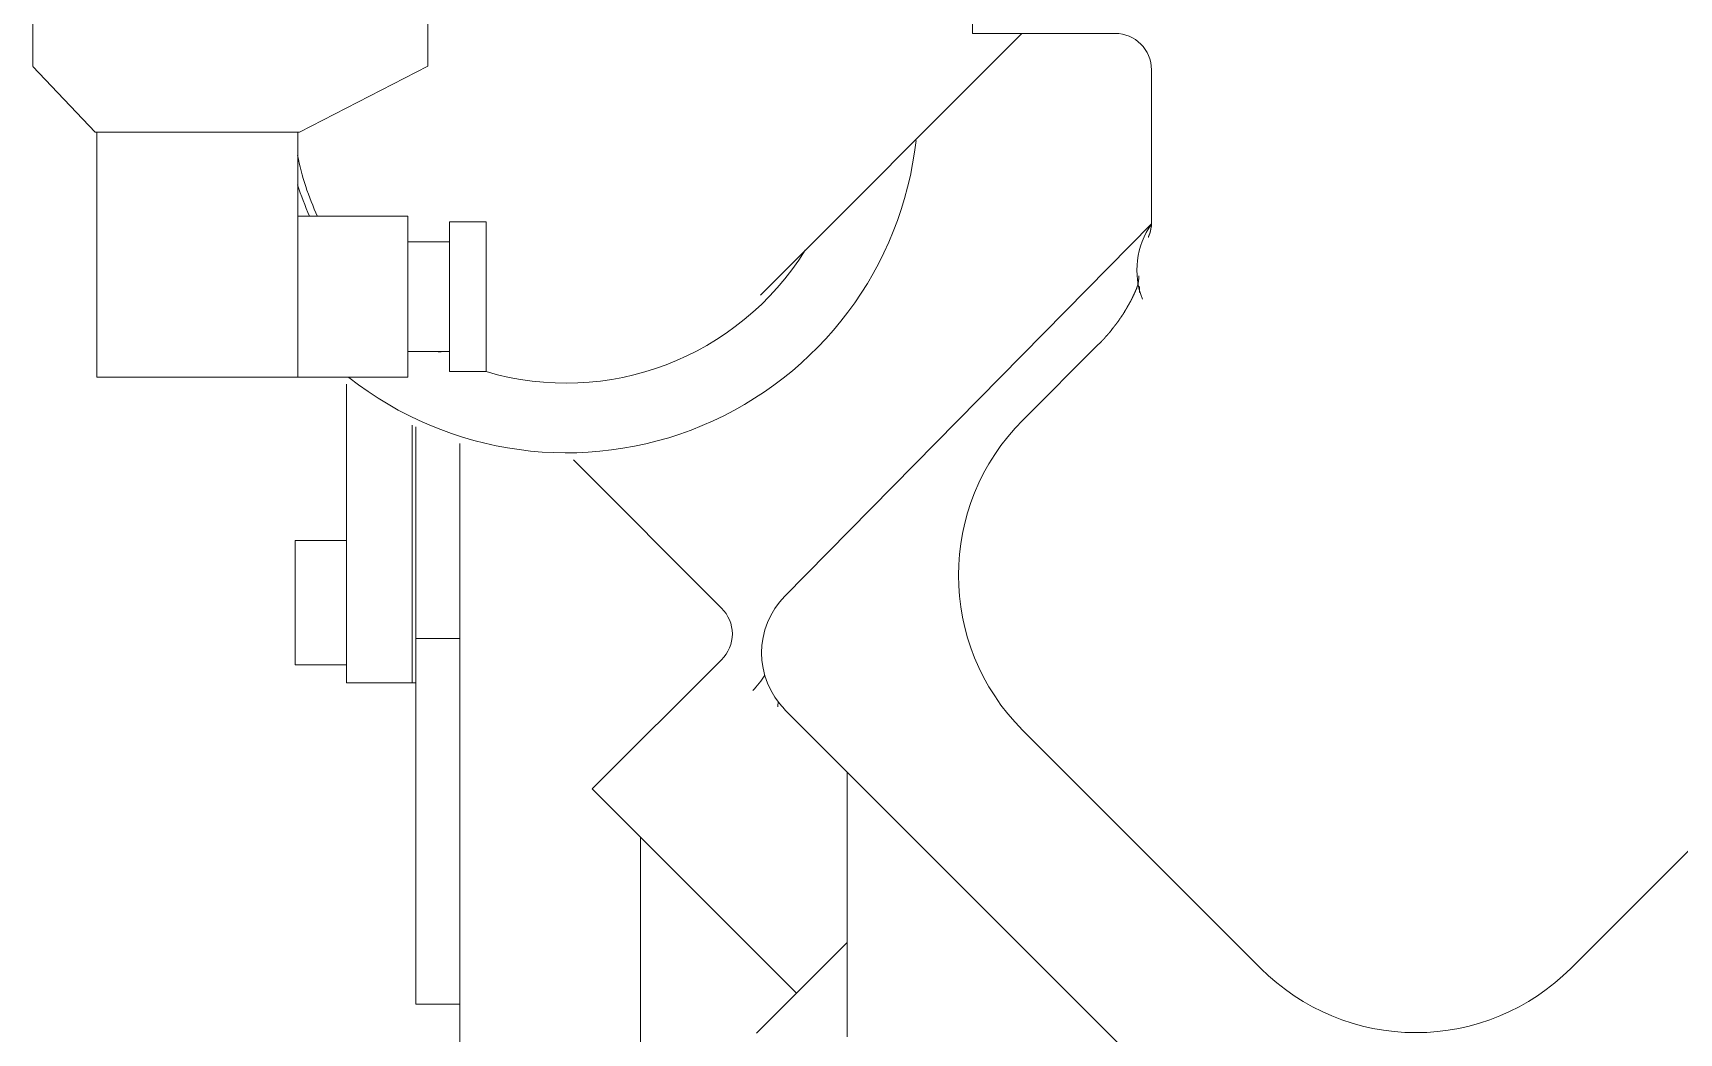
# Model space of a CAD drawing. Header units: millimetres. Extents: x 5194 to 16594, y 329 to 7592.
# Drawn here: x 10108.4 to 10333.5, y 3542.5 to 3679.2 of the extents above; entities that cross this region are included whole.
import ezdxf

# ---------------------------------------------------------------- set-up
doc = ezdxf.new("R2010")
doc.units = ezdxf.units.MM
doc.header["$MEASUREMENT"] = 0
doc.layers.add('PDF_Geometry', color=7, linetype='Continuous', true_color=0x231f20)

msp = doc.modelspace()

# ---------------------------------------------------------------- linework, layer by layer
at = {"layer": 'PDF_Geometry', "color": 0, "lineweight": 9}
for p, q in [((10236.89, 3750.12), (10236.89, 3679.19)), ((10108.39, 3714.18), (10108.39, 3674.69)), ((10162.38, 3684.19), (10162.38, 3674.68)), ((10243.66, 3679.18), (10207.88, 3643.4)), ((10236.89, 3679.18), (10256.39, 3679.19)), ((10116.92, 3665.67), (10108.39, 3674.67)), ((10162.38, 3674.68), (10144.86, 3665.68)), ((10261.38, 3674.21), (10261.38, 3654.14)), ((10144.85, 3665.67), (10116.92, 3665.67)), ((10117.13, 3665.67), (10117.13, 3632.19)), ((10144.63, 3665.67), (10144.63, 3632.19)), ((10144.63, 3654.18), (10159.65, 3654.18)), ((10159.65, 3654.18), (10159.65, 3632.18)), ((10261.38, 3654.14), (10261.38, 3653.13)), ((10170.38, 3653.43), (10165.38, 3653.43)), ((10165.38, 3653.43), (10165.38, 3632.93)), ((10170.37, 3653.43), (10170.37, 3632.92)), ((10211.24, 3602.25), (10261.38, 3653.12)), ((10261.11, 3651.68), (10261.07, 3651.68)), ((10261.07, 3651.68), (10261.07, 3651.66)), ((10261.07, 3651.66), (10261.07, 3651.64)), ((10261.07, 3651.64), (10261.07, 3651.62)), ((10261.13, 3651.77), (10261.11, 3651.77)), ((10261.11, 3651.77), (10261.11, 3651.75)), ((10261.11, 3651.75), (10261.11, 3651.73)), ((10261.11, 3651.73), (10261.11, 3651.71)), ((10261.11, 3651.71), (10261.11, 3651.68)), ((10261.16, 3651.82), (10261.13, 3651.82)), ((10261.13, 3651.82), (10261.13, 3651.8)), ((10261.13, 3651.8), (10261.13, 3651.77)), ((10261.18, 3651.93), (10261.16, 3651.93)), ((10261.16, 3651.93), (10261.16, 3651.91)), ((10261.16, 3651.91), (10261.16, 3651.89)), ((10261.16, 3651.89), (10261.16, 3651.86)), ((10261.16, 3651.86), (10261.16, 3651.84)), ((10261.16, 3651.84), (10261.16, 3651.82)), ((10261.2, 3652), (10261.18, 3652)), ((10261.18, 3652), (10261.18, 3651.98)), ((10261.18, 3651.98), (10261.18, 3651.95)), ((10261.18, 3651.95), (10261.18, 3651.93)), ((10261.22, 3652.11), (10261.2, 3652.11)), ((10261.2, 3652.11), (10261.2, 3652.09)), ((10261.2, 3652.09), (10261.2, 3652.07)), ((10261.2, 3652.07), (10261.2, 3652.04)), ((10261.2, 3652.04), (10261.2, 3652.02)), ((10261.2, 3652.02), (10261.2, 3652)), ((10261.25, 3652.18), (10261.22, 3652.18)), ((10261.22, 3652.18), (10261.22, 3652.16)), ((10261.22, 3652.16), (10261.22, 3652.13)), ((10261.22, 3652.13), (10261.22, 3652.11)), ((10261.29, 3652.34), (10261.25, 3652.31)), ((10261.25, 3652.31), (10261.25, 3652.29)), ((10261.25, 3652.29), (10261.25, 3652.27)), ((10261.25, 3652.27), (10261.25, 3652.25)), ((10261.25, 3652.25), (10261.25, 3652.22)), ((10261.25, 3652.22), (10261.25, 3652.2)), ((10261.25, 3652.2), (10261.25, 3652.18)), ((10261.34, 3652.61), (10261.29, 3652.58)), ((10261.29, 3652.58), (10261.29, 3652.36)), ((10261.29, 3652.36), (10261.29, 3652.34)), ((10261.36, 3652.85), (10261.34, 3652.65)), ((10261.34, 3652.65), (10261.34, 3652.63)), ((10261.34, 3652.63), (10261.34, 3652.61)), ((10261.38, 3653.1), (10261.36, 3653.1)), ((10261.36, 3653.1), (10261.36, 3653.08)), ((10261.36, 3653.08), (10261.36, 3652.88)), ((10261.36, 3652.88), (10261.36, 3652.85)), ((10261.38, 3653.12), (10261.38, 3653.1)), ((10159.65, 3650.67), (10165.39, 3650.67)), ((10260.95, 3651.32), (10260.93, 3651.32)), ((10260.93, 3651.32), (10260.93, 3651.3)), ((10260.98, 3651.35), (10260.95, 3651.35)), ((10260.95, 3651.35), (10260.95, 3651.32)), ((10261, 3651.44), (10260.98, 3651.44)), ((10260.98, 3651.44), (10260.98, 3651.41)), ((10260.98, 3651.41), (10260.98, 3651.39)), ((10260.98, 3651.39), (10260.98, 3651.37)), ((10260.98, 3651.37), (10260.98, 3651.35)), ((10261.02, 3651.48), (10261, 3651.48)), ((10261, 3651.48), (10261, 3651.46)), ((10261, 3651.46), (10261, 3651.44)), ((10261.04, 3651.55), (10261.02, 3651.55)), ((10261.02, 3651.55), (10261.02, 3651.53)), ((10261.02, 3651.53), (10261.02, 3651.5)), ((10261.02, 3651.5), (10261.02, 3651.48)), ((10261.07, 3651.59), (10261.04, 3651.59)), ((10261.04, 3651.59), (10261.04, 3651.57)), ((10261.04, 3651.57), (10261.04, 3651.55)), ((10261.07, 3651.62), (10261.07, 3651.59)), ((10259.54, 3644.93), (10259.51, 3644.93)), ((10259.51, 3644.93), (10259.51, 3644.91)), ((10259.51, 3644.91), (10259.51, 3644.88)), ((10259.56, 3645.06), (10259.54, 3645.06)), ((10259.54, 3645.06), (10259.54, 3645.04)), ((10259.54, 3645.04), (10259.54, 3645.02)), ((10259.54, 3645.02), (10259.54, 3645)), ((10259.54, 3645), (10259.54, 3644.97)), ((10259.54, 3644.97), (10259.54, 3644.95)), ((10259.54, 3644.95), (10259.54, 3644.93)), ((10259.58, 3645.15), (10259.56, 3645.15)), ((10259.56, 3645.15), (10259.56, 3645.13)), ((10259.56, 3645.13), (10259.56, 3645.11)), ((10259.56, 3645.11), (10259.56, 3645.09)), ((10259.56, 3645.09), (10259.56, 3645.06)), ((10259.6, 3645.36), (10259.58, 3645.36)), ((10259.58, 3645.36), (10259.58, 3645.33)), ((10259.58, 3645.18), (10259.58, 3645.15)), ((10259.63, 3645.51), (10259.6, 3645.51)), ((10259.6, 3645.51), (10259.6, 3645.49)), ((10259.6, 3645.38), (10259.6, 3645.36)), ((10259.63, 3646.01), (10259.63, 3645.99)), ((10259.63, 3645.54), (10259.63, 3645.51)), ((10258.58, 3642.64), (10258.53, 3642.64)), ((10258.53, 3642.64), (10258.53, 3642.61)), ((10258.6, 3642.7), (10258.58, 3642.68)), ((10258.58, 3642.68), (10258.58, 3642.66)), ((10258.58, 3642.66), (10258.58, 3642.64)), ((10258.62, 3642.73), (10258.6, 3642.73)), ((10258.6, 3642.73), (10258.6, 3642.7)), ((10258.65, 3642.79), (10258.62, 3642.77)), ((10258.62, 3642.77), (10258.62, 3642.75)), ((10258.62, 3642.75), (10258.62, 3642.73)), ((10258.67, 3642.82), (10258.65, 3642.82)), ((10258.65, 3642.82), (10258.65, 3642.79)), ((10258.69, 3642.88), (10258.67, 3642.88)), ((10258.67, 3642.88), (10258.67, 3642.86)), ((10258.67, 3642.86), (10258.67, 3642.84)), ((10258.67, 3642.84), (10258.67, 3642.82)), ((10258.71, 3642.93), (10258.69, 3642.91)), ((10258.69, 3642.91), (10258.69, 3642.88)), ((10258.74, 3643), (10258.71, 3642.97)), ((10258.71, 3642.97), (10258.71, 3642.95)), ((10258.71, 3642.95), (10258.71, 3642.93)), ((10258.76, 3643.04), (10258.74, 3643.04)), ((10258.74, 3643.04), (10258.74, 3643.02)), ((10258.74, 3643.02), (10258.74, 3643)), ((10258.78, 3643.09), (10258.76, 3643.09)), ((10258.76, 3643.09), (10258.76, 3643.06)), ((10258.76, 3643.06), (10258.76, 3643.04)), ((10258.8, 3643.13), (10258.78, 3643.13)), ((10258.78, 3643.13), (10258.78, 3643.11)), ((10258.78, 3643.11), (10258.78, 3643.09)), ((10258.83, 3643.18), (10258.8, 3643.15)), ((10258.8, 3643.15), (10258.8, 3643.13)), ((10258.85, 3643.24), (10258.83, 3643.22)), ((10258.83, 3643.22), (10258.83, 3643.2)), ((10258.83, 3643.2), (10258.83, 3643.18)), ((10258.87, 3643.29), (10258.85, 3643.27)), ((10258.85, 3643.27), (10258.85, 3643.24)), ((10258.92, 3643.36), (10258.87, 3643.33)), ((10258.87, 3643.33), (10258.87, 3643.31)), ((10258.87, 3643.31), (10258.87, 3643.29)), ((10258.94, 3643.42), (10258.92, 3643.4)), ((10258.92, 3643.4), (10258.92, 3643.38)), ((10258.92, 3643.38), (10258.92, 3643.36)), ((10258.96, 3643.45), (10258.94, 3643.42)), ((10258.98, 3643.51), (10258.96, 3643.49)), ((10258.96, 3643.49), (10258.96, 3643.47)), ((10258.96, 3643.47), (10258.96, 3643.45)), ((10259, 3643.54), (10258.98, 3643.51)), ((10259.03, 3643.6), (10259, 3643.6)), ((10259, 3643.6), (10259, 3643.58)), ((10259, 3643.58), (10259, 3643.56)), ((10259, 3643.56), (10259, 3643.54)), ((10259.05, 3643.65), (10259.03, 3643.63)), ((10259.03, 3643.63), (10259.03, 3643.6)), ((10259.09, 3643.72), (10259.05, 3643.69)), ((10259.05, 3643.69), (10259.05, 3643.67)), ((10259.05, 3643.67), (10259.05, 3643.65)), ((10259.14, 3643.81), (10259.09, 3643.81)), ((10259.09, 3643.81), (10259.09, 3643.78)), ((10259.09, 3643.78), (10259.09, 3643.76)), ((10259.09, 3643.76), (10259.09, 3643.74)), ((10259.09, 3643.74), (10259.09, 3643.72)), ((10259.16, 3643.87), (10259.14, 3643.87)), ((10259.14, 3643.87), (10259.14, 3643.85)), ((10259.14, 3643.85), (10259.14, 3643.83)), ((10259.14, 3643.83), (10259.14, 3643.81)), ((10259.18, 3643.92), (10259.16, 3643.9)), ((10259.16, 3643.9), (10259.16, 3643.87)), ((10259.21, 3643.99), (10259.18, 3643.99)), ((10259.18, 3643.99), (10259.18, 3643.96)), ((10259.18, 3643.96), (10259.18, 3643.94)), ((10259.18, 3643.94), (10259.18, 3643.92)), ((10259.22, 3644.03), (10259.2, 3644.01)), ((10259.2, 3644.01), (10259.2, 3643.98)), ((10259.24, 3644.1), (10259.22, 3644.1)), ((10259.22, 3644.1), (10259.22, 3644.07)), ((10259.22, 3644.07), (10259.22, 3644.05)), ((10259.22, 3644.05), (10259.22, 3644.03)), ((10259.27, 3644.14), (10259.24, 3644.12)), ((10259.24, 3644.12), (10259.24, 3644.1)), ((10259.31, 3644.21), (10259.27, 3644.19)), ((10259.27, 3644.19), (10259.27, 3644.16)), ((10259.27, 3644.16), (10259.27, 3644.14)), ((10259.33, 3644.3), (10259.31, 3644.3)), ((10259.31, 3644.3), (10259.31, 3644.28)), ((10259.31, 3644.28), (10259.31, 3644.25)), ((10259.31, 3644.25), (10259.31, 3644.23)), ((10259.31, 3644.23), (10259.31, 3644.21)), ((10259.36, 3644.34), (10259.33, 3644.32)), ((10259.33, 3644.32), (10259.33, 3644.3)), ((10259.38, 3644.41), (10259.36, 3644.41)), ((10259.36, 3644.41), (10259.36, 3644.39)), ((10259.36, 3644.39), (10259.36, 3644.37)), ((10259.36, 3644.37), (10259.36, 3644.34)), ((10259.4, 3644.48), (10259.38, 3644.48)), ((10259.38, 3644.48), (10259.38, 3644.46)), ((10259.38, 3644.46), (10259.38, 3644.43)), ((10259.38, 3644.43), (10259.38, 3644.41)), ((10259.42, 3644.57), (10259.4, 3644.57)), ((10259.4, 3644.57), (10259.4, 3644.55)), ((10259.4, 3644.55), (10259.4, 3644.52)), ((10259.4, 3644.52), (10259.4, 3644.5)), ((10259.4, 3644.5), (10259.4, 3644.48)), ((10259.45, 3644.61), (10259.42, 3644.61)), ((10259.42, 3644.61), (10259.42, 3644.59)), ((10259.42, 3644.59), (10259.42, 3644.57)), ((10259.49, 3644.73), (10259.45, 3644.73)), ((10259.45, 3644.73), (10259.45, 3644.7)), ((10259.45, 3644.7), (10259.45, 3644.68)), ((10259.45, 3644.68), (10259.45, 3644.66)), ((10259.45, 3644.66), (10259.45, 3644.64)), ((10259.45, 3644.64), (10259.45, 3644.61)), ((10259.51, 3644.84), (10259.49, 3644.84)), ((10259.49, 3644.84), (10259.49, 3644.82)), ((10259.49, 3644.82), (10259.49, 3644.79)), ((10259.49, 3644.79), (10259.49, 3644.77)), ((10259.49, 3644.77), (10259.49, 3644.75)), ((10259.49, 3644.75), (10259.49, 3644.73)), ((10259.51, 3644.88), (10259.51, 3644.86)), ((10259.51, 3644.86), (10259.51, 3644.84)), ((10257.21, 3640.39), (10257.18, 3640.37)), ((10257.23, 3640.41), (10257.21, 3640.41)), ((10257.21, 3640.41), (10257.21, 3640.39)), ((10257.25, 3640.46), (10257.23, 3640.43)), ((10257.23, 3640.43), (10257.23, 3640.41)), ((10257.3, 3640.5), (10257.25, 3640.48)), ((10257.25, 3640.48), (10257.25, 3640.46)), ((10257.32, 3640.55), (10257.3, 3640.52)), ((10257.3, 3640.52), (10257.3, 3640.5)), ((10257.34, 3640.59), (10257.32, 3640.57)), ((10257.32, 3640.57), (10257.32, 3640.55)), ((10257.36, 3640.64), (10257.34, 3640.61)), ((10257.34, 3640.61), (10257.34, 3640.59)), ((10257.39, 3640.66), (10257.36, 3640.64)), ((10257.41, 3640.7), (10257.39, 3640.68)), ((10257.39, 3640.68), (10257.39, 3640.66)), ((10257.43, 3640.7), (10257.41, 3640.7)), ((10257.48, 3640.77), (10257.43, 3640.73)), ((10257.43, 3640.73), (10257.43, 3640.7)), ((10257.5, 3640.82), (10257.48, 3640.79)), ((10257.48, 3640.79), (10257.48, 3640.77)), ((10257.52, 3640.84), (10257.5, 3640.82)), ((10257.54, 3640.91), (10257.52, 3640.88)), ((10257.52, 3640.88), (10257.52, 3640.86)), ((10257.52, 3640.86), (10257.52, 3640.84)), ((10257.57, 3640.91), (10257.54, 3640.91)), ((10257.59, 3640.97), (10257.57, 3640.97)), ((10257.57, 3640.97), (10257.57, 3640.95)), ((10257.57, 3640.95), (10257.57, 3640.91)), ((10257.61, 3641), (10257.59, 3640.97)), ((10257.66, 3641.04), (10257.61, 3641.04)), ((10257.61, 3641.04), (10257.61, 3641.02)), ((10257.61, 3641.02), (10257.61, 3641)), ((10257.68, 3641.09), (10257.66, 3641.09)), ((10257.66, 3641.09), (10257.66, 3641.06)), ((10257.66, 3641.06), (10257.66, 3641.04)), ((10257.7, 3641.11), (10257.68, 3641.09)), ((10257.72, 3641.18), (10257.7, 3641.18)), ((10257.7, 3641.18), (10257.7, 3641.15)), ((10257.7, 3641.15), (10257.7, 3641.11)), ((10257.75, 3641.2), (10257.72, 3641.18)), ((10257.77, 3641.24), (10257.75, 3641.22)), ((10257.75, 3641.22), (10257.75, 3641.2)), ((10257.79, 3641.27), (10257.77, 3641.24)), ((10257.81, 3641.33), (10257.79, 3641.31)), ((10257.79, 3641.31), (10257.79, 3641.29)), ((10257.79, 3641.29), (10257.79, 3641.27)), ((10257.86, 3641.4), (10257.81, 3641.4)), ((10257.81, 3641.4), (10257.81, 3641.38)), ((10257.81, 3641.38), (10257.81, 3641.36)), ((10257.81, 3641.36), (10257.81, 3641.33)), ((10257.88, 3641.47), (10257.86, 3641.44)), ((10257.86, 3641.44), (10257.86, 3641.42)), ((10257.86, 3641.42), (10257.86, 3641.4)), ((10257.9, 3641.47), (10257.88, 3641.47)), ((10257.93, 3641.53), (10257.9, 3641.53)), ((10257.9, 3641.53), (10257.9, 3641.51)), ((10257.9, 3641.51), (10257.9, 3641.47)), ((10257.95, 3641.58), (10257.93, 3641.56)), ((10257.93, 3641.56), (10257.93, 3641.53)), ((10257.99, 3641.62), (10257.95, 3641.6)), ((10257.95, 3641.6), (10257.95, 3641.58)), ((10258.04, 3641.71), (10257.99, 3641.69)), ((10257.99, 3641.69), (10257.99, 3641.67)), ((10257.99, 3641.67), (10257.99, 3641.65)), ((10257.99, 3641.65), (10257.99, 3641.62)), ((10258.06, 3641.76), (10258.04, 3641.74)), ((10258.04, 3641.74), (10258.04, 3641.71)), ((10258.08, 3641.78), (10258.06, 3641.76)), ((10258.11, 3641.85), (10258.08, 3641.85)), ((10258.08, 3641.85), (10258.08, 3641.83)), ((10258.08, 3641.83), (10258.08, 3641.78)), ((10258.13, 3641.87), (10258.11, 3641.85)), ((10258.15, 3641.92), (10258.13, 3641.89)), ((10258.13, 3641.89), (10258.13, 3641.87)), ((10258.17, 3641.96), (10258.15, 3641.92)), ((10258.22, 3642.01), (10258.17, 3642.01)), ((10258.17, 3642.01), (10258.17, 3641.98)), ((10258.17, 3641.98), (10258.17, 3641.96)), ((10258.24, 3642.07), (10258.22, 3642.07)), ((10258.22, 3642.07), (10258.22, 3642.03)), ((10258.22, 3642.03), (10258.22, 3642.01)), ((10258.26, 3642.1), (10258.24, 3642.07)), ((10258.29, 3642.16), (10258.26, 3642.12)), ((10258.26, 3642.12), (10258.26, 3642.1)), ((10258.31, 3642.16), (10258.29, 3642.16)), ((10258.33, 3642.23), (10258.31, 3642.21)), ((10258.31, 3642.21), (10258.31, 3642.19)), ((10258.31, 3642.19), (10258.31, 3642.16)), ((10258.35, 3642.28), (10258.33, 3642.23)), ((10258.4, 3642.32), (10258.35, 3642.32)), ((10258.35, 3642.32), (10258.35, 3642.3)), ((10258.35, 3642.3), (10258.35, 3642.28)), ((10258.42, 3642.39), (10258.4, 3642.37)), ((10258.4, 3642.37), (10258.4, 3642.34)), ((10258.4, 3642.34), (10258.4, 3642.32)), ((10258.44, 3642.41), (10258.42, 3642.39)), ((10258.47, 3642.48), (10258.44, 3642.46)), ((10258.44, 3642.46), (10258.44, 3642.43)), ((10258.44, 3642.43), (10258.44, 3642.41)), ((10258.49, 3642.5), (10258.47, 3642.48)), ((10258.51, 3642.57), (10258.49, 3642.57)), ((10258.49, 3642.57), (10258.49, 3642.55)), ((10258.49, 3642.55), (10258.49, 3642.52)), ((10258.49, 3642.52), (10258.49, 3642.5)), ((10258.53, 3642.59), (10258.51, 3642.57)), ((10258.53, 3642.61), (10258.53, 3642.59)), ((10255.52, 3638.14), (10255.5, 3638.14)), ((10255.5, 3638.14), (10255.5, 3638.12)), ((10255.54, 3638.18), (10255.52, 3638.16)), ((10255.52, 3638.16), (10255.52, 3638.14)), ((10255.56, 3638.21), (10255.54, 3638.21)), ((10255.54, 3638.21), (10255.54, 3638.18)), ((10255.59, 3638.25), (10255.56, 3638.23)), ((10255.56, 3638.23), (10255.56, 3638.21)), ((10255.63, 3638.25), (10255.59, 3638.25)), ((10255.68, 3638.32), (10255.63, 3638.32)), ((10255.63, 3638.32), (10255.63, 3638.3)), ((10255.63, 3638.3), (10255.63, 3638.27)), ((10255.63, 3638.27), (10255.63, 3638.25)), ((10255.68, 3638.34), (10255.68, 3638.32)), ((10255.86, 3638.54), (10255.81, 3638.52)), ((10255.81, 3638.52), (10255.81, 3638.5)), ((10255.88, 3638.57), (10255.86, 3638.57)), ((10255.86, 3638.57), (10255.86, 3638.54)), ((10255.9, 3638.59), (10255.88, 3638.57)), ((10255.92, 3638.63), (10255.9, 3638.63)), ((10255.9, 3638.63), (10255.9, 3638.61)), ((10255.9, 3638.61), (10255.9, 3638.59)), ((10255.95, 3638.7), (10255.92, 3638.68)), ((10255.92, 3638.68), (10255.92, 3638.66)), ((10255.92, 3638.66), (10255.92, 3638.63)), ((10255.97, 3638.72), (10255.95, 3638.7)), ((10256.01, 3638.75), (10255.97, 3638.75)), ((10255.97, 3638.75), (10255.97, 3638.72)), ((10256.04, 3638.81), (10256.01, 3638.79)), ((10256.01, 3638.79), (10256.01, 3638.77)), ((10256.01, 3638.77), (10256.01, 3638.75)), ((10256.06, 3638.81), (10256.04, 3638.81)), ((10256.08, 3638.84), (10256.06, 3638.84)), ((10256.06, 3638.84), (10256.06, 3638.81)), ((10256.1, 3638.88), (10256.08, 3638.86)), ((10256.08, 3638.86), (10256.08, 3638.84)), ((10256.13, 3638.9), (10256.1, 3638.88)), ((10256.15, 3638.93), (10256.13, 3638.9)), ((10256.19, 3638.97), (10256.15, 3638.95)), ((10256.15, 3638.95), (10256.15, 3638.93)), ((10256.22, 3638.99), (10256.19, 3638.99)), ((10256.19, 3638.99), (10256.19, 3638.97)), ((10256.24, 3639.04), (10256.22, 3639.02)), ((10256.22, 3639.02), (10256.22, 3638.99)), ((10256.26, 3639.06), (10256.24, 3639.06)), ((10256.24, 3639.06), (10256.24, 3639.04)), ((10256.28, 3639.11), (10256.26, 3639.08)), ((10256.26, 3639.08), (10256.26, 3639.06)), ((10256.31, 3639.13), (10256.28, 3639.13)), ((10256.28, 3639.13), (10256.28, 3639.11)), ((10256.33, 3639.15), (10256.31, 3639.13)), ((10256.37, 3639.22), (10256.33, 3639.17)), ((10256.33, 3639.17), (10256.33, 3639.15)), ((10256.4, 3639.24), (10256.37, 3639.22)), ((10256.42, 3639.29), (10256.4, 3639.26)), ((10256.4, 3639.26), (10256.4, 3639.24)), ((10256.44, 3639.31), (10256.42, 3639.31)), ((10256.42, 3639.31), (10256.42, 3639.29)), ((10256.46, 3639.33), (10256.44, 3639.31)), ((10256.49, 3639.38), (10256.46, 3639.35)), ((10256.46, 3639.35), (10256.46, 3639.33)), ((10256.51, 3639.4), (10256.49, 3639.38)), ((10256.55, 3639.44), (10256.51, 3639.42)), ((10256.51, 3639.42), (10256.51, 3639.4)), ((10256.58, 3639.49), (10256.55, 3639.47)), ((10256.55, 3639.47), (10256.55, 3639.44)), ((10256.6, 3639.49), (10256.58, 3639.49)), ((10256.62, 3639.56), (10256.6, 3639.53)), ((10256.6, 3639.53), (10256.6, 3639.51)), ((10256.6, 3639.51), (10256.6, 3639.49)), ((10256.64, 3639.56), (10256.62, 3639.56)), ((10256.67, 3639.62), (10256.64, 3639.6)), ((10256.64, 3639.6), (10256.64, 3639.58)), ((10256.64, 3639.58), (10256.64, 3639.56)), ((10256.69, 3639.62), (10256.67, 3639.62)), ((10256.73, 3639.67), (10256.69, 3639.65)), ((10256.69, 3639.65), (10256.69, 3639.62)), ((10256.78, 3639.74), (10256.73, 3639.74)), ((10256.73, 3639.74), (10256.73, 3639.69)), ((10256.73, 3639.69), (10256.73, 3639.67)), ((10256.8, 3639.78), (10256.78, 3639.76)), ((10256.78, 3639.76), (10256.78, 3639.74)), ((10256.82, 3639.8), (10256.8, 3639.78)), ((10256.85, 3639.85), (10256.82, 3639.83)), ((10256.82, 3639.83), (10256.82, 3639.8)), ((10256.87, 3639.87), (10256.85, 3639.87)), ((10256.85, 3639.87), (10256.85, 3639.85)), ((10256.89, 3639.92), (10256.87, 3639.89)), ((10256.87, 3639.89), (10256.87, 3639.87)), ((10256.94, 3639.98), (10256.89, 3639.96)), ((10256.89, 3639.96), (10256.89, 3639.94)), ((10256.89, 3639.94), (10256.89, 3639.92)), ((10256.96, 3640.05), (10256.94, 3640.01)), ((10256.94, 3640.01), (10256.94, 3639.98)), ((10256.98, 3640.05), (10256.96, 3640.05)), ((10257, 3640.12), (10256.98, 3640.1)), ((10256.98, 3640.1), (10256.98, 3640.07)), ((10256.98, 3640.07), (10256.98, 3640.05)), ((10257.03, 3640.14), (10257, 3640.12)), ((10257.05, 3640.16), (10257.03, 3640.16)), ((10257.03, 3640.16), (10257.03, 3640.14)), ((10257.07, 3640.21), (10257.05, 3640.19)), ((10257.05, 3640.19), (10257.05, 3640.16)), ((10257.12, 3640.23), (10257.07, 3640.23)), ((10257.07, 3640.23), (10257.07, 3640.21)), ((10257.14, 3640.28), (10257.12, 3640.25)), ((10257.12, 3640.25), (10257.12, 3640.23)), ((10257.16, 3640.3), (10257.14, 3640.28)), ((10257.18, 3640.37), (10257.16, 3640.34)), ((10257.16, 3640.34), (10257.16, 3640.32)), ((10257.16, 3640.32), (10257.16, 3640.3)), ((10254.13, 3636.68), (10243.77, 3626.31)), ((10254.17, 3636.7), (10254.13, 3636.68)), ((10254.19, 3636.72), (10254.17, 3636.7)), ((10254.21, 3636.72), (10254.19, 3636.72)), ((10254.24, 3636.77), (10254.21, 3636.74)), ((10254.21, 3636.74), (10254.21, 3636.72)), ((10254.26, 3636.79), (10254.24, 3636.79)), ((10254.24, 3636.79), (10254.24, 3636.77)), ((10254.28, 3636.81), (10254.26, 3636.79)), ((10254.3, 3636.83), (10254.28, 3636.81)), ((10254.35, 3636.86), (10254.3, 3636.83)), ((10254.39, 3636.9), (10254.35, 3636.9)), ((10254.35, 3636.9), (10254.35, 3636.88)), ((10254.35, 3636.88), (10254.35, 3636.86)), ((10254.42, 3636.95), (10254.39, 3636.92)), ((10254.39, 3636.92), (10254.39, 3636.9)), ((10254.44, 3636.97), (10254.42, 3636.95)), ((10254.46, 3636.97), (10254.44, 3636.97)), ((10254.48, 3636.99), (10254.46, 3636.97)), ((10254.53, 3637.04), (10254.48, 3637.01)), ((10254.48, 3637.01), (10254.48, 3636.99)), ((10254.57, 3637.1), (10254.53, 3637.08)), ((10254.53, 3637.08), (10254.53, 3637.06)), ((10254.53, 3637.06), (10254.53, 3637.04)), ((10254.6, 3637.1), (10254.57, 3637.1)), ((10254.62, 3637.15), (10254.6, 3637.13)), ((10254.6, 3637.13), (10254.6, 3637.1)), ((10254.64, 3637.17), (10254.62, 3637.15)), ((10254.66, 3637.19), (10254.64, 3637.17)), ((10254.69, 3637.22), (10254.66, 3637.22)), ((10254.66, 3637.22), (10254.66, 3637.19)), ((10254.71, 3637.24), (10254.69, 3637.22)), ((10254.75, 3637.26), (10254.71, 3637.26)), ((10254.71, 3637.26), (10254.71, 3637.24)), ((10254.78, 3637.33), (10254.75, 3637.31)), ((10254.75, 3637.31), (10254.75, 3637.28)), ((10254.75, 3637.28), (10254.75, 3637.26)), ((10254.8, 3637.33), (10254.78, 3637.33)), ((10254.82, 3637.35), (10254.8, 3637.33)), ((10254.84, 3637.37), (10254.82, 3637.35)), ((10254.87, 3637.42), (10254.84, 3637.4)), ((10254.84, 3637.4), (10254.84, 3637.37)), ((10254.89, 3637.42), (10254.87, 3637.42)), ((10254.93, 3637.46), (10254.89, 3637.46)), ((10254.89, 3637.46), (10254.89, 3637.44)), ((10254.89, 3637.44), (10254.89, 3637.42)), ((10254.96, 3637.49), (10254.93, 3637.46)), ((10254.98, 3637.51), (10254.96, 3637.49)), ((10255, 3637.58), (10254.98, 3637.55)), ((10254.98, 3637.55), (10254.98, 3637.53)), ((10254.98, 3637.53), (10254.98, 3637.51)), ((10255.02, 3637.6), (10255, 3637.6)), ((10255, 3637.6), (10255, 3637.58)), ((10255.05, 3637.62), (10255.02, 3637.6)), ((10255.09, 3637.64), (10255.05, 3637.64)), ((10255.05, 3637.64), (10255.05, 3637.62)), ((10255.11, 3637.71), (10255.09, 3637.69)), ((10255.09, 3637.69), (10255.09, 3637.67)), ((10255.09, 3637.67), (10255.09, 3637.64)), ((10255.14, 3637.71), (10255.11, 3637.71)), ((10255.16, 3637.76), (10255.14, 3637.76)), ((10255.14, 3637.76), (10255.14, 3637.73)), ((10255.14, 3637.73), (10255.14, 3637.71)), ((10255.18, 3637.76), (10255.16, 3637.76)), ((10255.2, 3637.8), (10255.18, 3637.78)), ((10255.18, 3637.78), (10255.18, 3637.76)), ((10255.23, 3637.82), (10255.2, 3637.8)), ((10255.27, 3637.87), (10255.23, 3637.85)), ((10255.23, 3637.85), (10255.23, 3637.82)), ((10255.29, 3637.89), (10255.27, 3637.89)), ((10255.27, 3637.89), (10255.27, 3637.87)), ((10255.32, 3637.91), (10255.29, 3637.89)), ((10255.34, 3637.94), (10255.32, 3637.91)), ((10255.36, 3637.96), (10255.34, 3637.96)), ((10255.34, 3637.96), (10255.34, 3637.94)), ((10255.38, 3638), (10255.36, 3637.98)), ((10255.36, 3637.98), (10255.36, 3637.96)), ((10255.41, 3638.03), (10255.38, 3638)), ((10255.45, 3638.07), (10255.41, 3638.05)), ((10255.41, 3638.05), (10255.41, 3638.03)), ((10255.5, 3638.12), (10255.45, 3638.09)), ((10255.45, 3638.09), (10255.45, 3638.07)), ((10159.65, 3635.69), (10165.39, 3635.69)), ((10117.13, 3632.18), (10159.66, 3632.18)), ((10165.38, 3632.93), (10170.38, 3632.93)), ((10151.29, 3590.36), (10151.29, 3631.2)), ((10160.27, 3590.36), (10160.27, 3625.62)), ((10160.77, 3546.42), (10160.77, 3625.4)), ((10166.77, 3481.09), (10166.77, 3623.09)), ((10182.32, 3620.87), (10202.57, 3600.6)), ((10151.29, 3609.86), (10144.27, 3609.86)), ((10144.28, 3592.86), (10144.28, 3609.86)), ((10166.77, 3596.43), (10160.77, 3596.43)), ((10202.57, 3593.54), (10184.89, 3575.87)), ((10151.29, 3592.86), (10144.27, 3592.86)), ((10160.77, 3590.36), (10151.28, 3590.36)), ((10339.21, 3458.71), (10211.24, 3586.71)), ((10243.77, 3583.87), (10276.32, 3551.34)), ((10318.73, 3551.34), (10349.63, 3582.23)), ((10219.74, 3578.2), (10219.74, 3541.97)), ((10184.89, 3575.87), (10212.82, 3547.93)), ((10191.48, 3524.46), (10191.48, 3569.3)), ((10219.74, 3554.86), (10207.37, 3542.49)), ((10166.77, 3546.42), (10160.77, 3546.42))]:
    msp.add_line(p, q, dxfattribs=at)
for centre, major_axis, start_param, end_param in [((10256.38, 3674.19), (-3.53, 3.53), 3.93032, 5.496691), ((10181.36, 3669.95), (34.03, 34.03), 3.26064, 5.385382), ((10179.84, 3669.43), (25.4, 25.4), 2.549149, 2.79546), ((10186.14, 3671.82), (30.85, 30.85), 2.666565, 2.772482), ((10270.26, 3646.83), (7.7, 7.7), 1.73891, 2.730697), ((10181.29, 3669.91), (-27.26, 27.26), 2.06927, 3.37024), ((10163.97, 3665.19), (-20.88, 20.88), 2.351239, 2.404178), ((10264.99, 3605.09), (-21.22, 21.22), 0.000109, 1.570687), ((10219.06, 3594.48), (-7.79, 7.79), 0.00302, 1.567777), ((10199.11, 3597.07), (3.49, 3.49), 4.701878, 6.293696), ((10297.52, 3572.53), (21.2, 21.2), 3.141327, 4.712654)]:
    msp.add_ellipse(centre, major_axis=major_axis, ratio=1, start_param=start_param, end_param=end_param, dxfattribs=at)
for points in [[(10261.29, 3652.56), (10261.29, 3652.49), (10261.29, 3652.43), (10261.29, 3652.36)], [(10261.34, 3652.83), (10261.34, 3652.76), (10261.34, 3652.72), (10261.34, 3652.65)], [(10261.36, 3653.06), (10261.36, 3652.99), (10261.36, 3652.94), (10261.36, 3652.88)], [(10259.58, 3645.33), (10259.58, 3645.29), (10259.58, 3645.22), (10259.58, 3645.18)], [(10259.6, 3645.49), (10259.6, 3645.45), (10259.6, 3645.42), (10259.6, 3645.38)], [(10259.63, 3645.99), (10259.63, 3645.83), (10259.63, 3645.69), (10259.63, 3645.54)], [(10259.71, 3643.77), (10259.74, 3644.04), (10259.76, 3644.31), (10259.74, 3644.58)], [(10255.81, 3638.5), (10255.74, 3638.43), (10255.79, 3638.43), (10255.68, 3638.34)], [(10206.83, 3589.31), (10207.43, 3589.94), (10208.04, 3590.68), (10208.49, 3591.45)], [(10210.3, 3587.76), (10210.3, 3587.54), (10210.25, 3587.29), (10210.25, 3587.09)]]:
    msp.add_open_spline(points, degree=3, dxfattribs=at)

doc.saveas('drawing.dxf')
